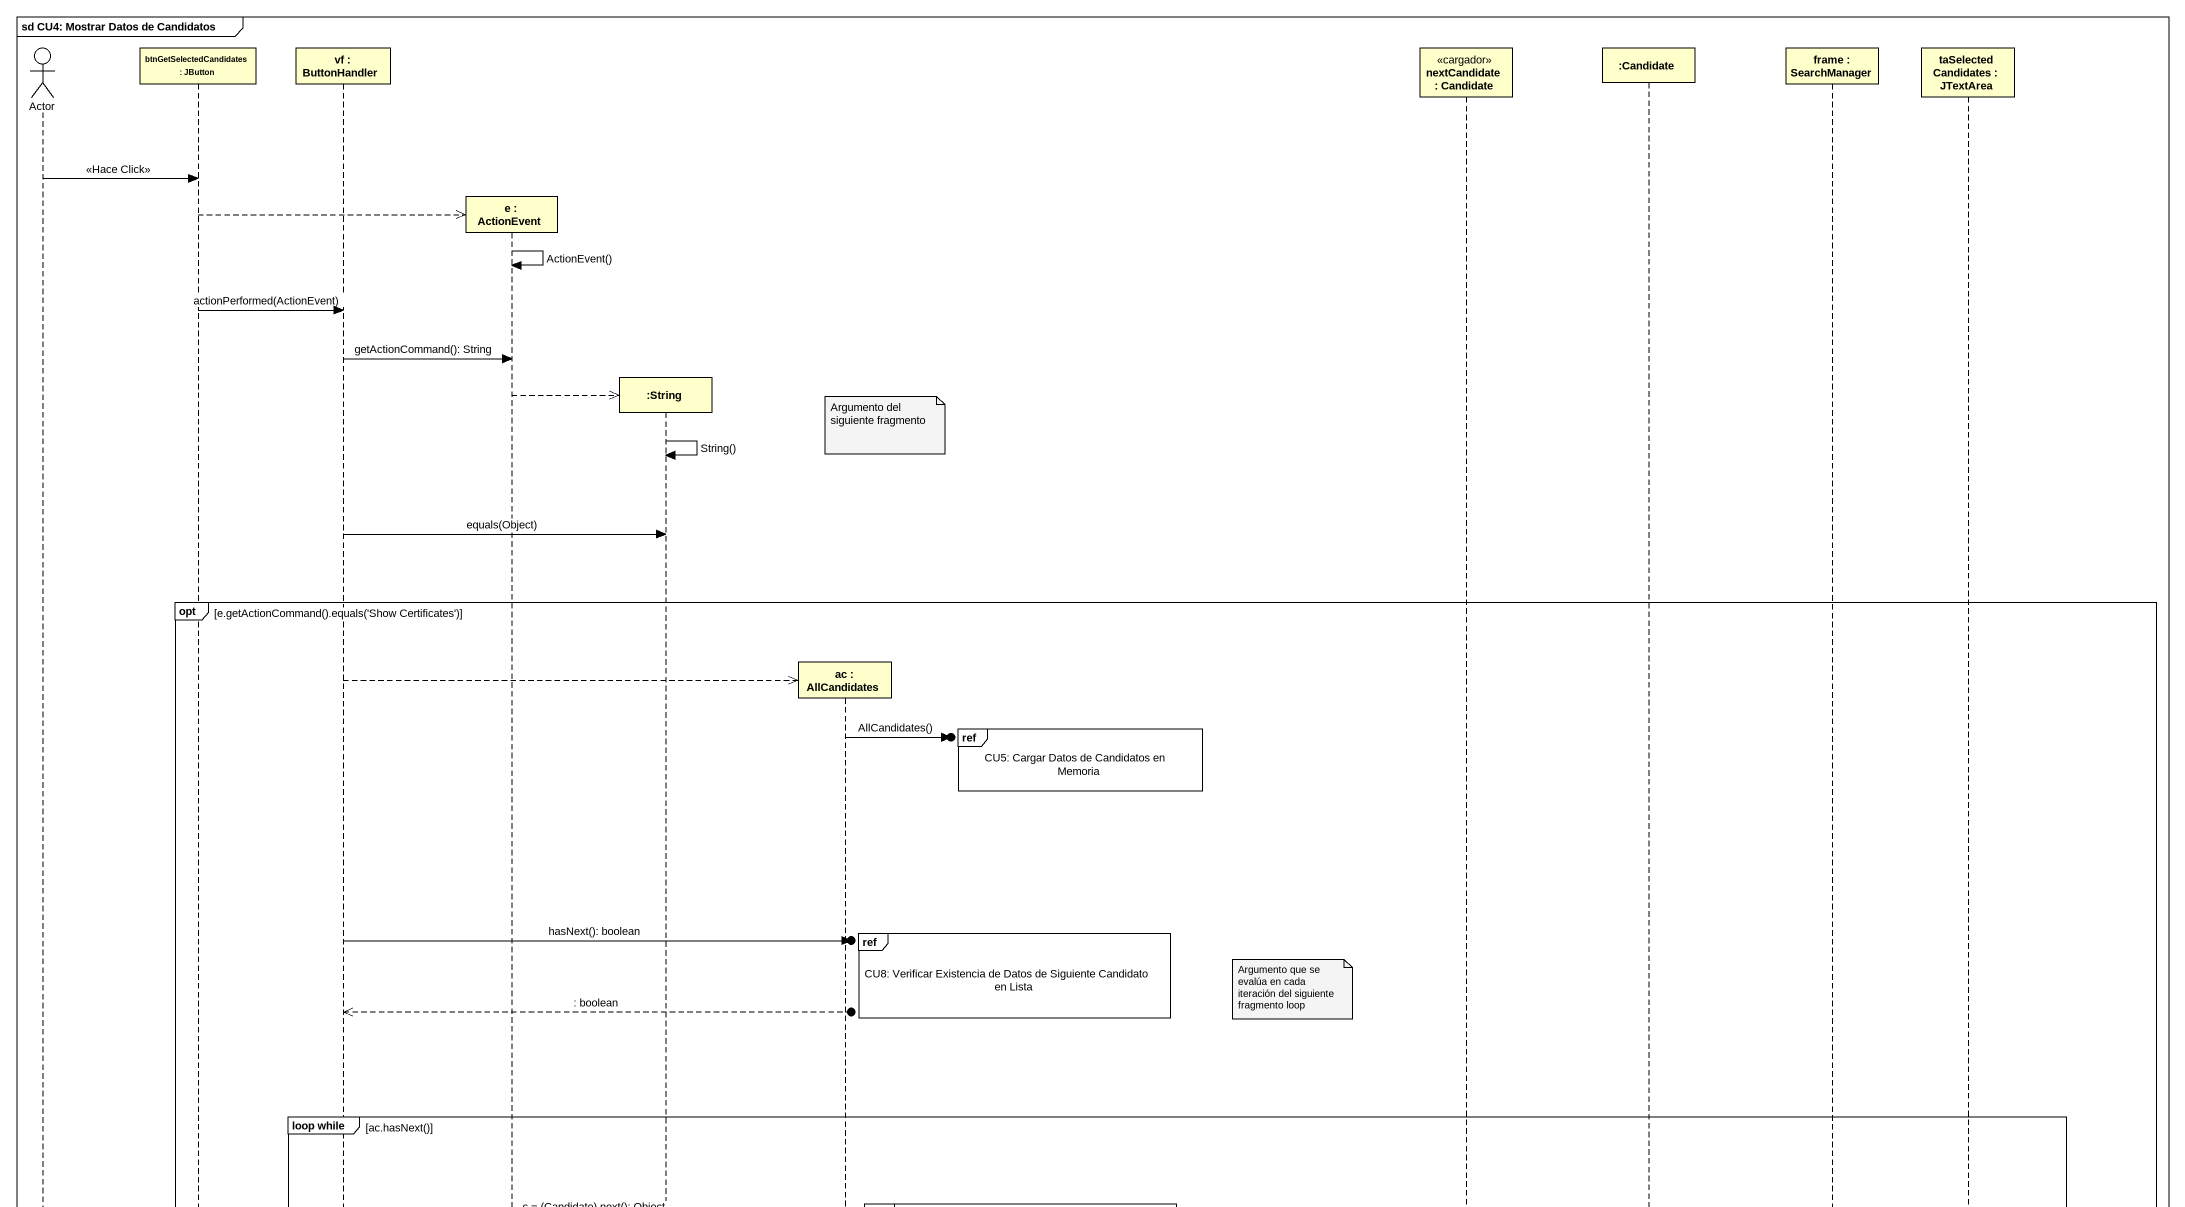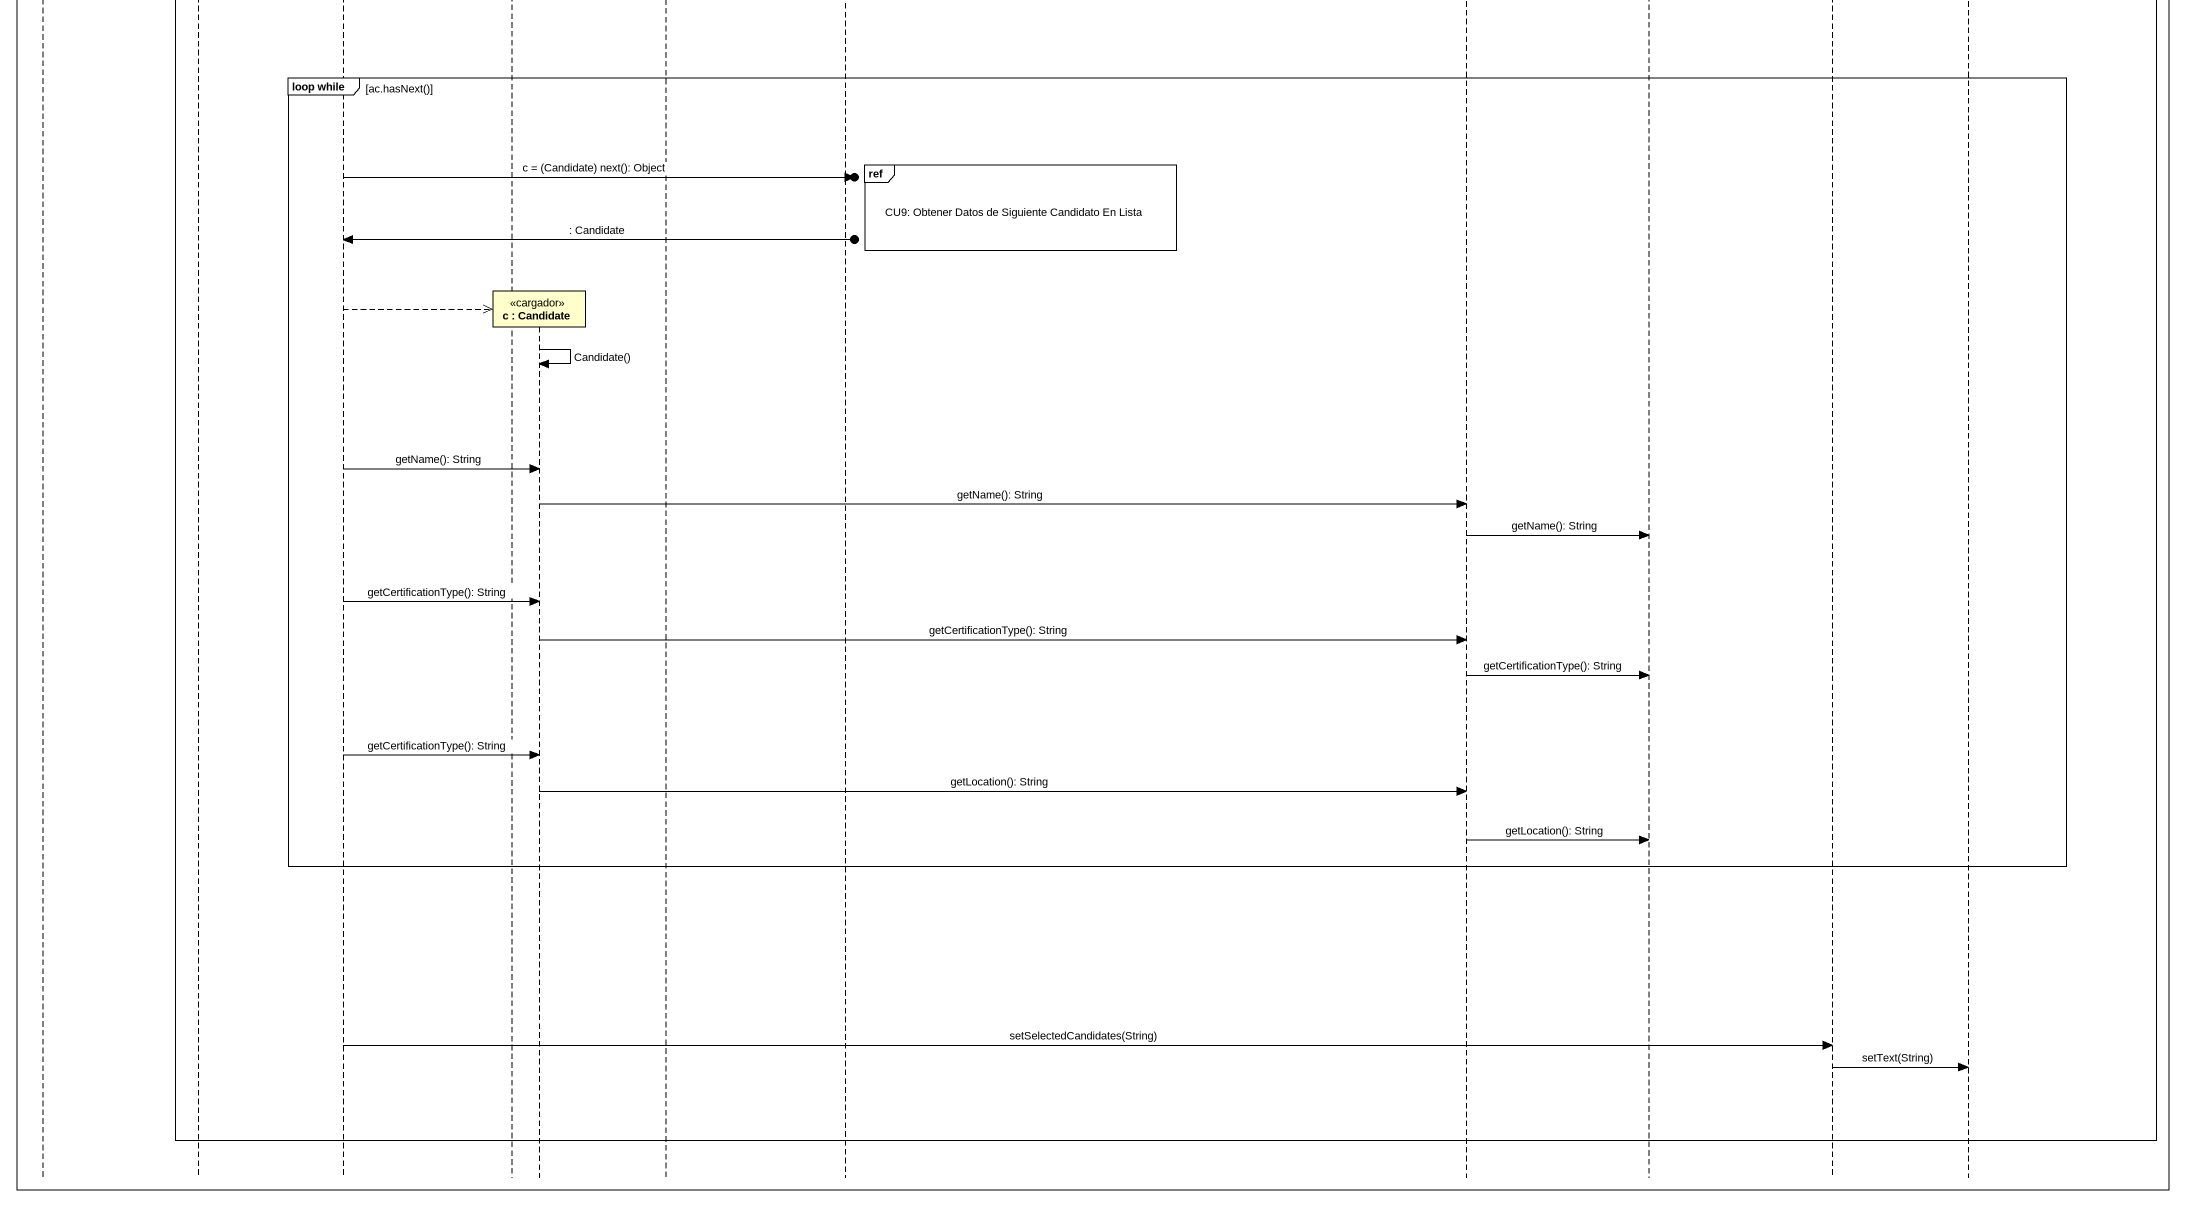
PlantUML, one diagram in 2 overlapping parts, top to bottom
@startuml
mainframe sd CU4: Mostrar Datos de Candidatos
hide footbox
actor "Actor" as Actor_
participant "btnGetSelectedCandidates : JButton" as btnGetSelectedCandidates
participant "vf : ButtonHandler" as vf
participant "e : ActionEvent" as e
participant "c : Candidate" as c <<cargador>>
participant ":String" as String
participant "ac : AllCandidates" as ac
participant "nextCandidate : Candidate" as nextCandidate <<cargador>>
participant ":Candidate" as Candidate
participant "frame : SearchManager" as frame_
participant "taSelectedCandidates : JTextArea" as taSelectedCandidates

Actor_ -> btnGetSelectedCandidates : <<Hace Click>>
btnGetSelectedCandidates -->> e **
e -> e : ActionEvent()
btnGetSelectedCandidates -> vf : actionPerformed(ActionEvent)
vf -> e : getActionCommand(): String
e -->> String **
note over ac : Argumento del siguiente fragmento
String -> String : String()
vf -> String : equals(Object)
opt e.getActionCommand().equals('Show Certificates')
  vf -->> ac **
  ref over ac : CU5: Cargar Datos de Candidatos en Memoria
  ac ->o] : AllCandidates()
  ref over ac : CU8: Verificar Existencia de Datos de Siguiente Candidato en Lista
  vf ->o] : hasNext(): boolean
  note left of nextCandidate : Argumento que se evalúa en cada iteración del siguiente fragmento loop
  vf <<--o] : : boolean
  group loop while [ac.hasNext()]
    ref over ac : CU9: Obtener Datos de Siguiente Candidato En Lista
    vf ->o] : c = (Candidate) next(): Object
    vf <-o] : : Candidate
    vf -->> c **
    c -> c : Candidate()
    vf -> c : getName(): String
    c -> nextCandidate : getName(): String
    nextCandidate -> Candidate : getName(): String
    vf -> c : getCertificationType(): String
    c -> nextCandidate : getCertificationType(): String
    nextCandidate -> Candidate : getCertificationType(): String
    vf -> c : getCertificationType(): String
    c -> nextCandidate : getLocation(): String
    nextCandidate -> Candidate : getLocation(): String
  end
  vf -> frame_ : setSelectedCandidates(String)
  frame_ -> taSelectedCandidates : setText(String)
end
@enduml
